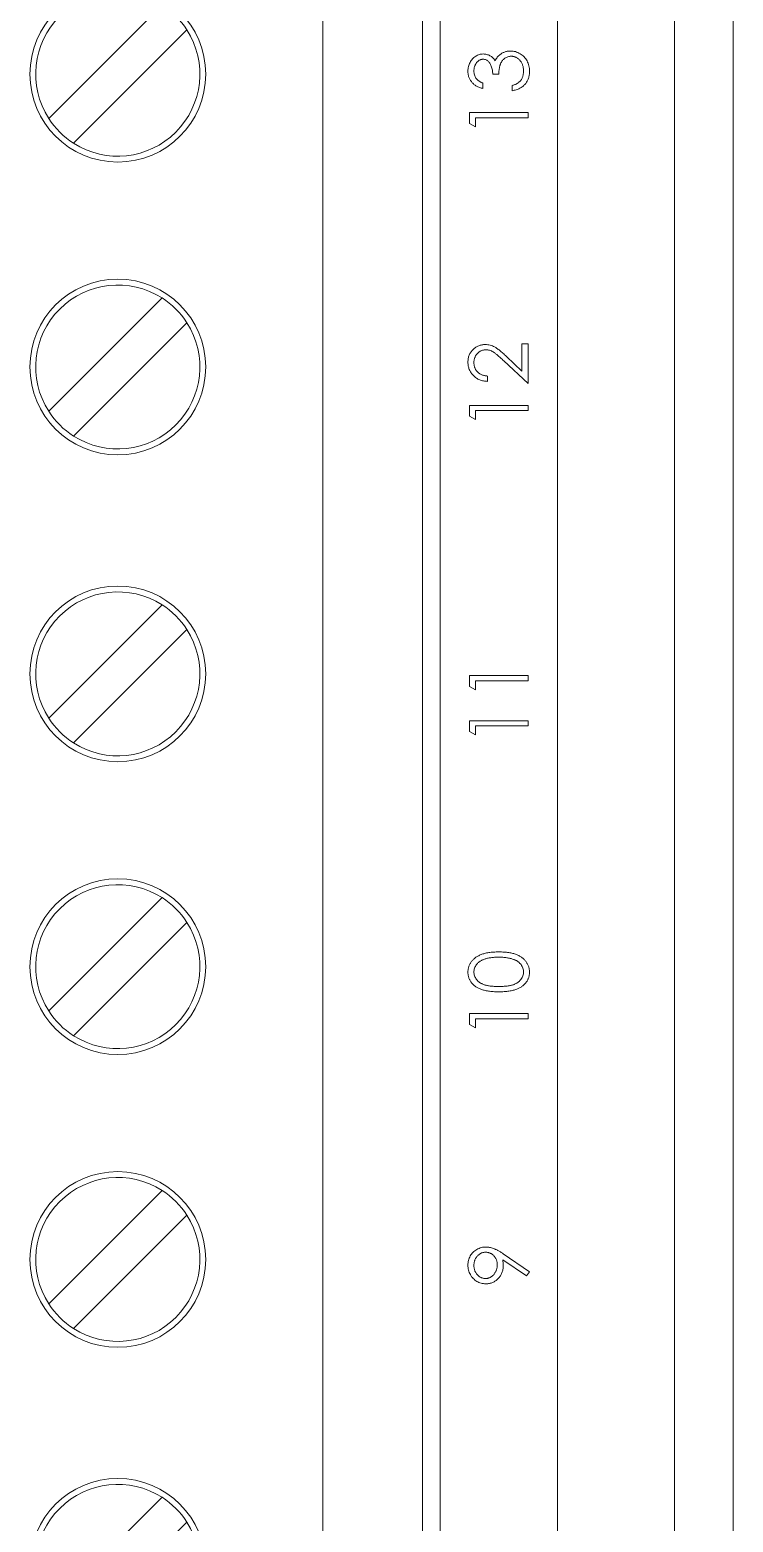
# Model space of a CAD drawing. Header units: inches. Extents: x -128 to 31549, y -2321 to 19035.
# Drawn here: x 2201.43 to 2220.63, y -402.55 to -361.78 of the extents above; entities that cross this region are included whole.
import ezdxf

# ---------------------------------------------------------------- set-up
doc = ezdxf.new("R2010")
doc.units = ezdxf.units.IN
doc.header["$MEASUREMENT"] = 0

# ---------------------------------------------------------------- blocks, each defined once
blk = doc.blocks.new('T011')
at = {"color": 7, "linetype": 'Continuous', "lineweight": 15}
for p, q in [((4790.577, -328.502), (4788.643, -326.568)), ((4795.817, -328.502), (4793.883, -326.568)), ((4800.817, -328.502), (4798.883, -326.568)), ((4805.817, -328.502), (4803.883, -326.568)), ((4811.057, -328.502), (4809.123, -326.568)), ((4816.057, -328.502), (4814.123, -326.568)), ((4788.219, -326.992), (4790.153, -328.926)), ((4793.459, -326.992), (4795.393, -328.926)), ((4798.459, -326.992), (4800.393, -328.926)), ((4803.459, -326.992), (4805.393, -328.926)), ((4808.699, -326.992), (4810.633, -328.926)), ((4813.699, -326.992), (4815.633, -328.926)), ((4832.818, -331.247), (4746.218, -331.247)), ((4832.818, -332.947), (4746.218, -332.947)), ((4832.818, -333.247), (4746.218, -333.247)), ((4798.595, -333.849), (4798.653, -333.747)), ((4798.653, -333.747), (4798.838, -333.747)), ((4798.838, -333.747), (4798.838, -334.747)), ((4803.595, -333.849), (4803.653, -333.747)), ((4803.653, -333.747), (4803.838, -333.747)), ((4803.838, -333.747), (4803.838, -334.747)), ((4804.364, -333.849), (4804.423, -333.747)), ((4804.423, -333.747), (4804.608, -333.747)), ((4804.608, -333.747), (4804.608, -334.747)), ((4808.979, -333.849), (4809.038, -333.747)), ((4809.038, -333.747), (4809.223, -333.747)), ((4809.223, -333.747), (4809.223, -334.747)), ((4813.979, -333.849), (4814.038, -333.747)), ((4814.038, -333.747), (4814.223, -333.747)), ((4814.223, -333.747), (4814.223, -334.747)), ((4798.749, -333.849), (4798.595, -333.849)), ((4798.749, -334.747), (4798.749, -333.849)), ((4803.749, -333.849), (4803.595, -333.849)), ((4803.749, -334.747), (4803.749, -333.849)), ((4804.518, -333.849), (4804.364, -333.849)), ((4804.518, -334.747), (4804.518, -333.849)), ((4809.133, -333.849), (4808.979, -333.849)), ((4809.133, -334.747), (4809.133, -333.849)), ((4809.723, -334.055), (4809.633, -334.055)), ((4814.133, -333.849), (4813.979, -333.849)), ((4814.133, -334.747), (4814.133, -333.849)), ((4814.723, -333.978), (4814.633, -333.978)), ((4794.356, -334.723), (4794.634, -334.316)), ((4794.736, -334.322), (4794.428, -334.773)), ((4814.877, -334.247), (4814.877, -334.144)), ((4809.595, -334.747), (4809.983, -334.333)), ((4810.059, -334.377), (4809.809, -334.644)), ((4814.595, -334.478), (4814.685, -334.478)), ((4794.428, -334.773), (4794.356, -334.723)), ((4798.838, -334.747), (4798.749, -334.747)), ((4803.838, -334.747), (4803.749, -334.747)), ((4804.608, -334.747), (4804.518, -334.747)), ((4809.223, -334.747), (4809.133, -334.747)), ((4810.274, -334.747), (4809.595, -334.747)), ((4809.809, -334.644), (4810.274, -334.644)), ((4810.274, -334.644), (4810.274, -334.747)), ((4814.223, -334.747), (4814.133, -334.747)), ((4737.018, -335.247), (4837.018, -335.247)), ((4737.018, -337.247), (4837.018, -337.247)), ((4837.018, -338.247), (4737.018, -338.247))]:
    blk.add_line(p, q, dxfattribs=at)
for centre in [(4789.398, -327.747), (4794.638, -327.747), (4799.638, -327.747), (4804.638, -327.747), (4809.878, -327.747), (4814.878, -327.747)]:
    blk.add_circle(centre, 1.5, dxfattribs=at)
for centre, start, end in [((4789.398, -327.747), 327.3736, 122.6264), ((4794.638, -327.747), 327.3736, 122.6264), ((4799.638, -327.747), 327.3736, 122.6264), ((4804.638, -327.747), 327.3736, 122.6264), ((4809.878, -327.747), 327.3736, 122.6264), ((4814.878, -327.747), 327.3736, 122.6264), ((4794.638, -327.747), 122.6264, 147.3736), ((4799.638, -327.747), 122.6264, 147.3736), ((4804.638, -327.747), 122.6264, 147.3736), ((4809.878, -327.747), 122.6264, 147.3736), ((4814.878, -327.747), 122.6264, 147.3736), ((4789.398, -327.747), 147.3736, 302.6264), ((4794.638, -327.747), 147.3736, 302.6264), ((4799.638, -327.747), 147.3736, 302.6264), ((4804.638, -327.747), 147.3736, 302.6264), ((4809.878, -327.747), 147.3736, 302.6264), ((4814.878, -327.747), 147.3736, 302.6264), ((4789.398, -327.747), 302.6264, 327.3736), ((4794.638, -327.747), 302.6264, 327.3736), ((4799.638, -327.747), 302.6264, 327.3736), ((4804.638, -327.747), 302.6264, 327.3736), ((4809.878, -327.747), 302.6264, 327.3736), ((4814.878, -327.747), 302.6264, 327.3736)]:
    blk.add_arc(centre, 1.4, start, end, dxfattribs=at)
for points, knots in [([(4794.223, -334.028), (4794.224, -334.014), (4794.224, -333.986), (4794.232, -333.946), (4794.245, -333.908), (4794.263, -333.872), (4794.286, -333.84), (4794.313, -333.81), (4794.344, -333.784), (4794.38, -333.762), (4794.418, -333.744), (4794.458, -333.731), (4794.499, -333.723), (4794.527, -333.722), (4794.541, -333.721)], [0, 0, 0, 0, 0.085249, 0.167327, 0.248175, 0.328829, 0.409908, 0.490584, 0.572993, 0.658265, 0.744222, 0.82906, 0.913938, 1, 1, 1, 1]), ([(4794.541, -333.721), (4794.555, -333.722), (4794.583, -333.723), (4794.623, -333.73), (4794.661, -333.743), (4794.698, -333.761), (4794.732, -333.783), (4794.762, -333.809), (4794.789, -333.84), (4794.811, -333.874), (4794.829, -333.91), (4794.842, -333.949), (4794.85, -333.988), (4794.851, -334.015), (4794.851, -334.029)], [0, 0, 0, 0, 0.0855321, 0.1690034, 0.2519432, 0.335682, 0.4194086, 0.5012649, 0.5837029, 0.6680004, 0.7519187, 0.8345977, 0.9165257, 1, 1, 1, 1]), ([(4799.21, -334.247), (4799.21, -334.231), (4799.21, -334.2), (4799.212, -334.155), (4799.216, -334.112), (4799.22, -334.072), (4799.226, -334.036), (4799.234, -334.001), (4799.242, -333.97), (4799.252, -333.941), (4799.263, -333.915), (4799.275, -333.89), (4799.289, -333.867), (4799.303, -333.846), (4799.319, -333.826), (4799.335, -333.808), (4799.353, -333.792), (4799.372, -333.777), (4799.391, -333.764), (4799.411, -333.753), (4799.432, -333.743), (4799.454, -333.735), (4799.476, -333.729), (4799.498, -333.724), (4799.521, -333.722), (4799.537, -333.721), (4799.545, -333.721)], [0, 0, 0, 0, 0.068595, 0.133246, 0.194313, 0.251279, 0.304513, 0.354235, 0.400481, 0.443411, 0.484015, 0.523252, 0.561042, 0.5979, 0.633518, 0.668314, 0.702496, 0.736685, 0.770293, 0.803437, 0.835913, 0.86846, 0.900847, 0.933467, 0.966258, 1, 1, 1, 1]), ([(4799.545, -333.721), (4799.552, -333.721), (4799.568, -333.722), (4799.592, -333.724), (4799.615, -333.729), (4799.637, -333.735), (4799.658, -333.743), (4799.68, -333.753), (4799.7, -333.764), (4799.72, -333.777), (4799.739, -333.792), (4799.757, -333.809), (4799.774, -333.827), (4799.791, -333.848), (4799.805, -333.87), (4799.82, -333.893), (4799.832, -333.919), (4799.845, -333.946), (4799.855, -333.976), (4799.865, -334.007), (4799.872, -334.041), (4799.879, -334.078), (4799.884, -334.117), (4799.887, -334.158), (4799.889, -334.202), (4799.889, -334.232), (4799.89, -334.247)], [0, 0, 0, 0, 0.0337881, 0.0671939, 0.0998624, 0.1325666, 0.1651512, 0.1979132, 0.231319, 0.2650833, 0.2992553, 0.3343986, 0.3699428, 0.4062836, 0.4440638, 0.4829977, 0.5233544, 0.5655366, 0.6096129, 0.6563908, 0.7058855, 0.7583245, 0.8138318, 0.8727946, 0.9347222, 1, 1, 1, 1]), ([(4809.633, -334.055), (4809.634, -334.043), (4809.635, -334.019), (4809.64, -333.985), (4809.648, -333.953), (4809.659, -333.922), (4809.672, -333.892), (4809.689, -333.865), (4809.708, -333.839), (4809.73, -333.815), (4809.753, -333.793), (4809.779, -333.774), (4809.806, -333.758), (4809.834, -333.744), (4809.863, -333.734), (4809.894, -333.727), (4809.926, -333.722), (4809.948, -333.722), (4809.959, -333.721)], [0, 0, 0, 0, 0.068791, 0.135103, 0.198979, 0.261904, 0.323495, 0.385195, 0.446969, 0.509765, 0.572251, 0.633405, 0.693251, 0.752583, 0.812579, 0.873275, 0.93555, 1, 1, 1, 1]), ([(4809.959, -333.721), (4809.97, -333.722), (4809.992, -333.722), (4810.023, -333.726), (4810.053, -333.733), (4810.082, -333.743), (4810.108, -333.755), (4810.133, -333.771), (4810.157, -333.789), (4810.178, -333.81), (4810.198, -333.832), (4810.215, -333.856), (4810.229, -333.88), (4810.241, -333.906), (4810.25, -333.933), (4810.257, -333.96), (4810.261, -333.989), (4810.261, -334.009), (4810.261, -334.019)], [0, 0, 0, 0, 0.0694755, 0.1365168, 0.2007888, 0.2638297, 0.325735, 0.3872907, 0.4495092, 0.5129678, 0.5762752, 0.6375801, 0.6979026, 0.7571721, 0.8165985, 0.8766532, 0.9372896, 1, 1, 1, 1]), ([(4814.633, -333.978), (4814.636, -333.968), (4814.64, -333.948), (4814.65, -333.92), (4814.661, -333.893), (4814.674, -333.869), (4814.688, -333.846), (4814.704, -333.824), (4814.722, -333.805), (4814.741, -333.788), (4814.762, -333.772), (4814.783, -333.758), (4814.806, -333.747), (4814.829, -333.737), (4814.853, -333.73), (4814.878, -333.725), (4814.904, -333.722), (4814.922, -333.721), (4814.931, -333.721)], [0, 0, 0, 0, 0.072625, 0.141977, 0.208985, 0.273957, 0.336889, 0.398745, 0.460116, 0.520825, 0.580994, 0.640152, 0.698622, 0.757271, 0.816427, 0.876254, 0.937165, 1, 1, 1, 1]), ([(4814.931, -333.721), (4814.944, -333.722), (4814.97, -333.722), (4815.008, -333.73), (4815.044, -333.741), (4815.079, -333.756), (4815.111, -333.776), (4815.14, -333.798), (4815.165, -333.824), (4815.186, -333.853), (4815.202, -333.884), (4815.214, -333.916), (4815.222, -333.948), (4815.223, -333.97), (4815.223, -333.981)], [0, 0, 0, 0, 0.090254, 0.17854, 0.266093, 0.354631, 0.441886, 0.525747, 0.608114, 0.690197, 0.770821, 0.848326, 0.924012, 1, 1, 1, 1]), ([(4794.529, -334.324), (4794.519, -334.324), (4794.498, -334.323), (4794.468, -334.319), (4794.439, -334.312), (4794.411, -334.303), (4794.384, -334.291), (4794.359, -334.276), (4794.335, -334.259), (4794.312, -334.239), (4794.291, -334.217), (4794.273, -334.194), (4794.257, -334.169), (4794.245, -334.143), (4794.235, -334.116), (4794.228, -334.088), (4794.224, -334.058), (4794.223, -334.038), (4794.223, -334.028)], [0, 0, 0, 0, 0.0662949, 0.1301311, 0.1928622, 0.25436, 0.3159098, 0.3773381, 0.4402053, 0.5041751, 0.5680336, 0.6302277, 0.6908615, 0.7514218, 0.8114657, 0.8727505, 0.9353907, 1, 1, 1, 1]), ([(4794.537, -333.824), (4794.529, -333.824), (4794.514, -333.824), (4794.492, -333.827), (4794.471, -333.832), (4794.451, -333.838), (4794.431, -333.846), (4794.413, -333.856), (4794.395, -333.868), (4794.378, -333.882), (4794.363, -333.896), (4794.35, -333.912), (4794.338, -333.929), (4794.329, -333.946), (4794.322, -333.964), (4794.316, -333.983), (4794.313, -334.002), (4794.313, -334.016), (4794.313, -334.023)], [0, 0, 0, 0, 0.068712, 0.134812, 0.199538, 0.263335, 0.326747, 0.390328, 0.454126, 0.519203, 0.58351, 0.645497, 0.70529, 0.763488, 0.821856, 0.880004, 0.939108, 1, 1, 1, 1]), ([(4794.313, -334.023), (4794.313, -334.029), (4794.313, -334.043), (4794.317, -334.062), (4794.322, -334.081), (4794.329, -334.099), (4794.339, -334.116), (4794.351, -334.133), (4794.365, -334.149), (4794.381, -334.163), (4794.398, -334.177), (4794.417, -334.189), (4794.436, -334.199), (4794.456, -334.207), (4794.477, -334.213), (4794.5, -334.218), (4794.522, -334.221), (4794.538, -334.221), (4794.546, -334.221)], [0, 0, 0, 0, 0.05954, 0.117423, 0.17444, 0.231734, 0.289722, 0.3492, 0.410516, 0.47508, 0.540094, 0.604444, 0.668697, 0.73211, 0.796739, 0.862906, 0.930462, 1, 1, 1, 1]), ([(4794.761, -334.023), (4794.761, -334.016), (4794.761, -334.002), (4794.758, -333.983), (4794.753, -333.964), (4794.745, -333.946), (4794.736, -333.929), (4794.725, -333.912), (4794.711, -333.897), (4794.696, -333.882), (4794.679, -333.868), (4794.662, -333.856), (4794.643, -333.846), (4794.623, -333.838), (4794.603, -333.832), (4794.582, -333.827), (4794.559, -333.824), (4794.544, -333.824), (4794.537, -333.824)], [0, 0, 0, 0, 0.06076, 0.119735, 0.177757, 0.235999, 0.29407, 0.353733, 0.415973, 0.48014, 0.545076, 0.608735, 0.672178, 0.735453, 0.799112, 0.864284, 0.930837, 1, 1, 1, 1]), ([(4794.546, -334.221), (4794.554, -334.221), (4794.569, -334.221), (4794.592, -334.218), (4794.613, -334.213), (4794.634, -334.207), (4794.653, -334.199), (4794.671, -334.189), (4794.687, -334.177), (4794.703, -334.163), (4794.716, -334.149), (4794.728, -334.133), (4794.739, -334.116), (4794.747, -334.099), (4794.754, -334.081), (4794.758, -334.062), (4794.761, -334.043), (4794.761, -334.029), (4794.761, -334.023)], [0, 0, 0, 0, 0.072713, 0.141547, 0.208363, 0.272462, 0.33539, 0.397711, 0.459383, 0.522098, 0.584315, 0.644392, 0.703345, 0.761509, 0.82003, 0.878517, 0.938265, 1, 1, 1, 1]), ([(4794.851, -334.029), (4794.851, -334.039), (4794.85, -334.06), (4794.845, -334.093), (4794.837, -334.126), (4794.828, -334.154), (4794.819, -334.177), (4794.811, -334.195), (4794.802, -334.214), (4794.791, -334.234), (4794.779, -334.255), (4794.766, -334.277), (4794.752, -334.299), (4794.741, -334.314), (4794.736, -334.322)], [0, 0, 0, 0, 0.09832, 0.199417, 0.305603, 0.416162, 0.474582, 0.537006, 0.603857, 0.67409, 0.749417, 0.828253, 0.912054, 1, 1, 1, 1]), ([(4799.548, -333.824), (4799.536, -333.824), (4799.514, -333.826), (4799.482, -333.834), (4799.45, -333.848), (4799.425, -333.864), (4799.406, -333.879), (4799.393, -333.892), (4799.38, -333.906), (4799.369, -333.921), (4799.358, -333.938), (4799.348, -333.956), (4799.339, -333.976), (4799.33, -333.996), (4799.323, -334.019), (4799.317, -334.044), (4799.311, -334.072), (4799.308, -334.102), (4799.304, -334.134), (4799.302, -334.17), (4799.3, -334.207), (4799.3, -334.233), (4799.3, -334.247)], [0, 0, 0, 0, 0.060387, 0.120883, 0.182755, 0.247811, 0.281299, 0.315088, 0.349702, 0.384857, 0.420966, 0.458511, 0.497175, 0.537602, 0.580503, 0.627468, 0.678388, 0.733983, 0.793747, 0.857714, 0.926698, 1, 1, 1, 1]), ([(4799.8, -334.247), (4799.8, -334.235), (4799.799, -334.211), (4799.798, -334.177), (4799.795, -334.144), (4799.792, -334.113), (4799.787, -334.084), (4799.782, -334.056), (4799.774, -334.03), (4799.767, -334.005), (4799.758, -333.983), (4799.748, -333.961), (4799.738, -333.942), (4799.727, -333.924), (4799.715, -333.907), (4799.702, -333.892), (4799.688, -333.879), (4799.669, -333.864), (4799.644, -333.848), (4799.613, -333.834), (4799.58, -333.826), (4799.558, -333.824), (4799.548, -333.824)], [0, 0, 0, 0, 0.065681, 0.128486, 0.188175, 0.245106, 0.299448, 0.350823, 0.399942, 0.446672, 0.491255, 0.533376, 0.573853, 0.612526, 0.649597, 0.685532, 0.720106, 0.753838, 0.818925, 0.880493, 0.940311, 1, 1, 1, 1]), ([(4809.955, -333.824), (4809.947, -333.824), (4809.932, -333.824), (4809.909, -333.827), (4809.888, -333.832), (4809.867, -333.839), (4809.847, -333.847), (4809.829, -333.858), (4809.811, -333.87), (4809.795, -333.884), (4809.78, -333.9), (4809.767, -333.918), (4809.755, -333.937), (4809.745, -333.957), (4809.737, -333.979), (4809.73, -334.003), (4809.726, -334.028), (4809.724, -334.046), (4809.723, -334.055)], [0, 0, 0, 0, 0.064439, 0.126547, 0.186887, 0.245878, 0.304041, 0.362191, 0.420976, 0.48066, 0.5406, 0.600689, 0.661936, 0.724443, 0.789038, 0.856314, 0.926352, 1, 1, 1, 1]), ([(4810.172, -334.027), (4810.172, -334.02), (4810.171, -334.006), (4810.168, -333.987), (4810.163, -333.968), (4810.156, -333.949), (4810.147, -333.932), (4810.136, -333.915), (4810.124, -333.899), (4810.109, -333.883), (4810.093, -333.87), (4810.076, -333.857), (4810.058, -333.847), (4810.039, -333.839), (4810.019, -333.832), (4809.998, -333.827), (4809.977, -333.824), (4809.962, -333.824), (4809.955, -333.824)], [0, 0, 0, 0, 0.061965, 0.122122, 0.180988, 0.239933, 0.299906, 0.359989, 0.421776, 0.486576, 0.551535, 0.615018, 0.677259, 0.73973, 0.80305, 0.866495, 0.931973, 1, 1, 1, 1]), ([(4809.983, -334.333), (4809.992, -334.323), (4810.01, -334.304), (4810.036, -334.277), (4810.059, -334.251), (4810.079, -334.227), (4810.097, -334.205), (4810.113, -334.186), (4810.125, -334.168), (4810.139, -334.147), (4810.152, -334.122), (4810.164, -334.091), (4810.17, -334.059), (4810.171, -334.037), (4810.172, -334.027)], [0, 0, 0, 0, 0.110803, 0.212829, 0.306101, 0.390647, 0.466924, 0.534481, 0.593587, 0.644557, 0.7362, 0.825024, 0.911986, 1, 1, 1, 1]), ([(4810.261, -334.019), (4810.261, -334.032), (4810.26, -334.06), (4810.252, -334.101), (4810.239, -334.14), (4810.224, -334.172), (4810.208, -334.197), (4810.194, -334.218), (4810.178, -334.241), (4810.159, -334.265), (4810.137, -334.291), (4810.114, -334.318), (4810.087, -334.347), (4810.069, -334.367), (4810.059, -334.377)], [0, 0, 0, 0, 0.098702, 0.195672, 0.292422, 0.391343, 0.444462, 0.504229, 0.570352, 0.642546, 0.722288, 0.807921, 0.90047, 1, 1, 1, 1]), ([(4814.932, -333.824), (4814.921, -333.824), (4814.899, -333.825), (4814.866, -333.832), (4814.837, -333.843), (4814.814, -333.856), (4814.797, -333.868), (4814.785, -333.88), (4814.773, -333.892), (4814.762, -333.906), (4814.751, -333.922), (4814.742, -333.939), (4814.732, -333.958), (4814.726, -333.971), (4814.723, -333.978)], [0, 0, 0, 0, 0.122712, 0.239685, 0.351816, 0.463766, 0.520818, 0.579448, 0.640604, 0.705298, 0.773634, 0.844669, 0.920057, 1, 1, 1, 1]), ([(4814.877, -334.144), (4814.889, -334.144), (4814.913, -334.144), (4814.949, -334.139), (4814.983, -334.132), (4815.014, -334.121), (4815.043, -334.109), (4815.068, -334.095), (4815.089, -334.079), (4815.105, -334.061), (4815.118, -334.042), (4815.127, -334.023), (4815.132, -334.002), (4815.133, -333.988), (4815.133, -333.981)], [0, 0, 0, 0, 0.110166, 0.215787, 0.318027, 0.417574, 0.51165, 0.596162, 0.672935, 0.74367, 0.810677, 0.874059, 0.936696, 1, 1, 1, 1]), ([(4815.133, -333.981), (4815.133, -333.975), (4815.133, -333.965), (4815.13, -333.95), (4815.125, -333.935), (4815.119, -333.921), (4815.111, -333.907), (4815.101, -333.894), (4815.09, -333.882), (4815.076, -333.87), (4815.062, -333.859), (4815.046, -333.85), (4815.029, -333.842), (4815.012, -333.835), (4814.993, -333.83), (4814.974, -333.827), (4814.953, -333.824), (4814.939, -333.824), (4814.932, -333.824)], [0, 0, 0, 0, 0.055275, 0.109966, 0.163247, 0.218076, 0.273301, 0.330909, 0.390995, 0.454176, 0.518862, 0.583311, 0.648517, 0.715031, 0.782502, 0.852323, 0.924928, 1, 1, 1, 1]), ([(4815.223, -333.981), (4815.223, -333.992), (4815.222, -334.012), (4815.216, -334.043), (4815.207, -334.071), (4815.194, -334.098), (4815.178, -334.123), (4815.157, -334.146), (4815.134, -334.168), (4815.116, -334.18), (4815.106, -334.187)], [0, 0, 0, 0, 0.128068, 0.250608, 0.37063, 0.490072, 0.610375, 0.734313, 0.863217, 1, 1, 1, 1]), ([(4794.634, -334.316), (4794.617, -334.318), (4794.582, -334.323), (4794.547, -334.323), (4794.529, -334.324)], [0, 0, 0, 0, 0.507858, 1, 1, 1, 1]), ([(4799.545, -334.773), (4799.537, -334.772), (4799.521, -334.772), (4799.498, -334.769), (4799.476, -334.765), (4799.454, -334.759), (4799.433, -334.751), (4799.412, -334.742), (4799.392, -334.73), (4799.372, -334.718), (4799.354, -334.703), (4799.336, -334.687), (4799.32, -334.669), (4799.304, -334.649), (4799.29, -334.627), (4799.276, -334.604), (4799.264, -334.579), (4799.253, -334.553), (4799.243, -334.524), (4799.234, -334.492), (4799.227, -334.458), (4799.221, -334.421), (4799.216, -334.382), (4799.212, -334.339), (4799.21, -334.294), (4799.21, -334.263), (4799.21, -334.247)], [0, 0, 0, 0, 0.033787, 0.066622, 0.099285, 0.131361, 0.163585, 0.196104, 0.228902, 0.262158, 0.295991, 0.330218, 0.36506, 0.400951, 0.43762, 0.475708, 0.515381, 0.556414, 0.599765, 0.646424, 0.696431, 0.749782, 0.806573, 0.867436, 0.931887, 1, 1, 1, 1]), ([(4799.3, -334.247), (4799.3, -334.26), (4799.3, -334.286), (4799.302, -334.324), (4799.304, -334.359), (4799.307, -334.392), (4799.312, -334.422), (4799.317, -334.449), (4799.323, -334.474), (4799.33, -334.497), (4799.338, -334.518), (4799.348, -334.537), (4799.357, -334.555), (4799.368, -334.572), (4799.38, -334.587), (4799.393, -334.602), (4799.406, -334.615), (4799.425, -334.63), (4799.45, -334.646), (4799.482, -334.66), (4799.514, -334.668), (4799.537, -334.669), (4799.548, -334.67)], [0, 0, 0, 0, 0.072951, 0.141584, 0.205926, 0.265301, 0.320597, 0.371817, 0.41879, 0.461699, 0.502134, 0.540804, 0.578181, 0.614297, 0.649678, 0.684299, 0.718359, 0.752081, 0.817652, 0.879722, 0.939966, 1, 1, 1, 1]), ([(4799.89, -334.247), (4799.889, -334.263), (4799.889, -334.292), (4799.887, -334.336), (4799.884, -334.377), (4799.879, -334.416), (4799.872, -334.452), (4799.865, -334.486), (4799.856, -334.518), (4799.845, -334.547), (4799.833, -334.574), (4799.82, -334.6), (4799.807, -334.623), (4799.792, -334.645), (4799.776, -334.666), (4799.758, -334.684), (4799.74, -334.701), (4799.721, -334.716), (4799.701, -334.729), (4799.68, -334.741), (4799.659, -334.751), (4799.637, -334.759), (4799.615, -334.765), (4799.592, -334.769), (4799.568, -334.772), (4799.552, -334.772), (4799.545, -334.773)], [0, 0, 0, 0, 0.0650633, 0.1267732, 0.1855158, 0.2407647, 0.2929798, 0.3422504, 0.3889193, 0.4327757, 0.4746284, 0.5147747, 0.5536059, 0.5914264, 0.6280281, 0.6638036, 0.6989843, 0.7335915, 0.7676285, 0.8012083, 0.8342638, 0.8669807, 0.8997197, 0.9327019, 0.9661759, 1, 1, 1, 1]), ([(4799.762, -334.498), (4799.765, -334.489), (4799.771, -334.471), (4799.779, -334.443), (4799.785, -334.414), (4799.791, -334.383), (4799.795, -334.351), (4799.798, -334.317), (4799.8, -334.283), (4799.8, -334.259), (4799.8, -334.247)], [0, 0, 0, 0, 0.1105883, 0.2245418, 0.3425035, 0.4643241, 0.590756, 0.7222275, 0.8588428, 1, 1, 1, 1]), ([(4815.185, -334.458), (4815.184, -334.449), (4815.183, -334.431), (4815.177, -334.403), (4815.166, -334.377), (4815.15, -334.352), (4815.132, -334.329), (4815.11, -334.308), (4815.085, -334.291), (4815.061, -334.28), (4815.041, -334.272), (4815.023, -334.266), (4815.004, -334.262), (4814.982, -334.257), (4814.959, -334.254), (4814.933, -334.251), (4814.906, -334.249), (4814.887, -334.247), (4814.877, -334.247)], [0, 0, 0, 0, 0.066909, 0.133485, 0.201035, 0.271234, 0.34288, 0.413836, 0.485977, 0.56023, 0.599884, 0.644055, 0.691892, 0.744688, 0.801492, 0.862858, 0.929328, 1, 1, 1, 1]), ([(4815.106, -334.187), (4815.117, -334.192), (4815.138, -334.202), (4815.167, -334.222), (4815.193, -334.245), (4815.207, -334.263), (4815.215, -334.272)], [0, 0, 0, 0, 0.25388, 0.503009, 0.750291, 1, 1, 1, 1]), ([(4815.215, -334.272), (4815.219, -334.279), (4815.229, -334.292), (4815.241, -334.313), (4815.251, -334.334), (4815.26, -334.356), (4815.266, -334.379), (4815.271, -334.402), (4815.274, -334.426), (4815.274, -334.442), (4815.274, -334.45)], [0, 0, 0, 0, 0.128136, 0.254173, 0.378112, 0.501712, 0.623986, 0.747096, 0.872875, 1, 1, 1, 1]), ([(4799.548, -334.67), (4799.559, -334.67), (4799.581, -334.669), (4799.613, -334.66), (4799.644, -334.647), (4799.669, -334.631), (4799.688, -334.616), (4799.701, -334.603), (4799.713, -334.589), (4799.725, -334.573), (4799.736, -334.557), (4799.746, -334.538), (4799.754, -334.519), (4799.759, -334.505), (4799.762, -334.498)], [0, 0, 0, 0, 0.112813, 0.225394, 0.339595, 0.459675, 0.521735, 0.583926, 0.648174, 0.713881, 0.781004, 0.851451, 0.924051, 1, 1, 1, 1]), ([(4814.928, -334.773), (4814.918, -334.772), (4814.897, -334.772), (4814.866, -334.768), (4814.836, -334.762), (4814.808, -334.754), (4814.781, -334.744), (4814.756, -334.731), (4814.732, -334.716), (4814.709, -334.698), (4814.688, -334.678), (4814.669, -334.656), (4814.652, -334.632), (4814.636, -334.605), (4814.623, -334.576), (4814.612, -334.545), (4814.602, -334.512), (4814.597, -334.489), (4814.595, -334.478)], [0, 0, 0, 0, 0.065541, 0.128963, 0.190377, 0.250092, 0.308548, 0.366398, 0.424542, 0.48317, 0.542243, 0.601739, 0.662506, 0.724856, 0.789128, 0.856346, 0.926295, 1, 1, 1, 1]), ([(4814.685, -334.478), (4814.687, -334.485), (4814.691, -334.5), (4814.699, -334.522), (4814.708, -334.542), (4814.717, -334.56), (4814.727, -334.576), (4814.739, -334.591), (4814.75, -334.605), (4814.759, -334.612), (4814.763, -334.616)], [0, 0, 0, 0, 0.14977, 0.291316, 0.425966, 0.55216, 0.671527, 0.786122, 0.895325, 1, 1, 1, 1]), ([(4815.274, -334.45), (4815.274, -334.464), (4815.273, -334.492), (4815.264, -334.533), (4815.249, -334.573), (4815.229, -334.612), (4815.205, -334.648), (4815.176, -334.68), (4815.142, -334.708), (4815.105, -334.731), (4815.064, -334.75), (4815.021, -334.763), (4814.975, -334.771), (4814.944, -334.772), (4814.928, -334.773)], [0, 0, 0, 0, 0.079648, 0.158922, 0.239619, 0.322609, 0.406035, 0.487602, 0.569685, 0.653036, 0.737436, 0.822478, 0.909748, 1, 1, 1, 1]), ([(4814.93, -334.67), (4814.939, -334.67), (4814.958, -334.669), (4814.984, -334.666), (4815.01, -334.662), (4815.034, -334.655), (4815.056, -334.646), (4815.077, -334.635), (4815.097, -334.622), (4815.115, -334.607), (4815.131, -334.591), (4815.145, -334.574), (4815.158, -334.557), (4815.167, -334.538), (4815.175, -334.519), (4815.18, -334.5), (4815.184, -334.479), (4815.184, -334.465), (4815.185, -334.458)], [0, 0, 0, 0, 0.076072, 0.148752, 0.218403, 0.28576, 0.350598, 0.414964, 0.478069, 0.541761, 0.60435, 0.664075, 0.721464, 0.777587, 0.832644, 0.887844, 0.94346, 1, 1, 1, 1]), ([(4814.763, -334.616), (4814.768, -334.62), (4814.78, -334.629), (4814.798, -334.64), (4814.817, -334.649), (4814.838, -334.657), (4814.859, -334.663), (4814.882, -334.667), (4814.905, -334.67), (4814.922, -334.67), (4814.93, -334.67)], [0, 0, 0, 0, 0.118271, 0.236178, 0.355663, 0.475904, 0.600127, 0.728608, 0.861313, 1, 1, 1, 1])]:
    blk.add_open_spline(points, degree=3, knots=knots, dxfattribs=at)
blk = doc.blocks.new('11')
at = {"color": 3}
blk.add_blockref('T011', (-591.804, 58.387), dxfattribs=at)

msp = doc.modelspace()

# ---------------------------------------------------------------- block references
at = {"color": 3, "xscale": 1.599999999999994, "yscale": 1.599999999999994, "zscale": 1.6, "rotation": 90}
msp.add_blockref('11', (1772.85, -7119.905), dxfattribs=at)

doc.saveas('drawing.dxf')
